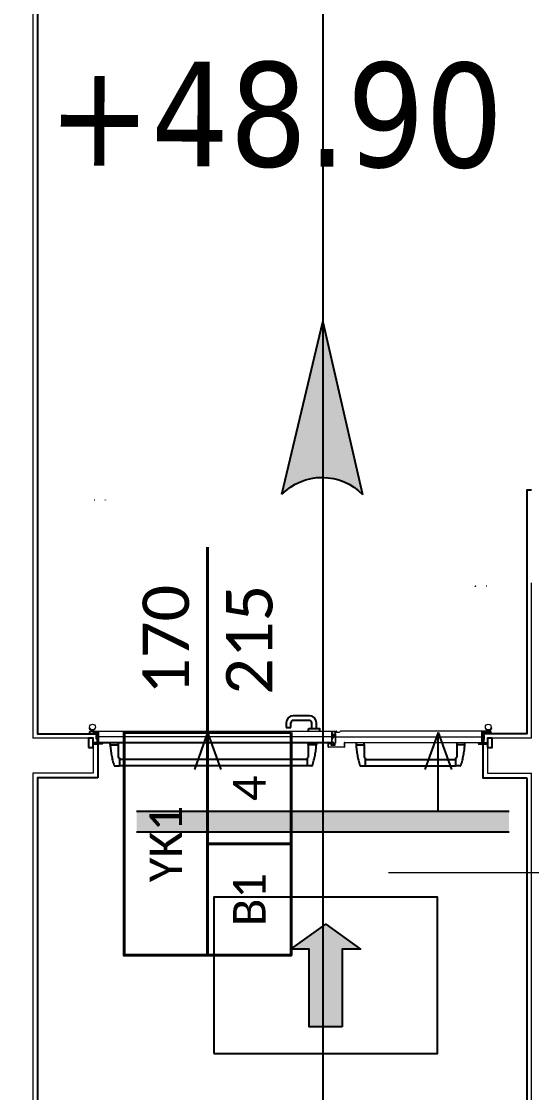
# Model space of a CAD drawing. Header units: metres. Extents: x -20317 to 2216, y -10281 to 3094.
# Drawn here: x -3688.4 to -3468.4, y -1925.6 to -1463.8 of the extents above; entities that cross this region are included whole.
import ezdxf
from ezdxf.enums import TextEntityAlignment as Align

# ---------------------------------------------------------------- set-up
doc = ezdxf.new("R2010")
doc.units = ezdxf.units.M
doc.header["$MEASUREMENT"] = 0
doc.linetypes.add('DOT', pattern=[6.35, 0, -6.35])
doc.linetypes.add('HIDDEN', pattern=[9.525, 6.35, -3.175])
doc.layers.get('0').update_dxf_attribs({"color": 30, "lineweight": 0})
for name, color, linetype in [('6', 242, 'Continuous'), ('AG-DOOR', 2, 'Continuous'), ('AG-DOOR-OPENING', 9, 'HIDDEN'), ('AG-HATCH', 9, 'Continuous'), ('AG-PLASTER', 73, 'Continuous'), ('V_KOT', 2, 'Continuous')]:
    doc.layers.add(name, color=color, linetype=linetype)
for name, color, linetype, lineweight in [('AG-DOOR-NOTATION-FIRE', 1, 'Continuous', 40), ('AG-Door_Aluminum', 60, 'Continuous', 13), ('AG-Insulation_Heat_Rockwool', 95, 'BATTING', 13), ('AG-Wall', 4, 'Continuous', 20), ('AI-040', 2, 'Continuous', 20)]:
    doc.layers.add(name, color=color, linetype=linetype, lineweight=lineweight)
doc.styles.add('CALIBRI LIGHT', font='calibril.ttf')
doc.linetypes.add('BATTING', pattern='A,0.00254,-2.54,[134,ltypeshp.shx,S=2.54,R=0,X=-2.54,Y=0],-5.08,[134,ltypeshp.shx,S=2.54,R=180,X=2.54,Y=0],-2.54', length=10.16254)

# ---------------------------------------------------------------- blocks, each defined once
blk = doc.blocks.new('$0$ok')
at = {"layer": '6'}
h = blk.add_hatch(color=256, dxfattribs=at)
edge = h.paths.add_edge_path()
edge.add_ellipse((1571515.97, 116941.68), major_axis=(-7.14, 7.19), ratio=1, start_angle=359.4528, end_angle=450.6895)
edge.add_line((1571508.87, 116934.46), (1571477.92, 116941.82))
edge.add_line((1571477.92, 116941.82), (1571508.9, 116948.94))
for p, q in [((1571477.92, 116941.82), (1571508.9, 116948.94)), ((1571508.87, 116934.46), (1571477.92, 116941.82))]:
    blk.add_line(p, q, dxfattribs=at)
at = {"layer": '6', "extrusion": (0, 0, -1)}
blk.add_ellipse((1571515.97, 116941.68), major_axis=(-7.14, 7.19), ratio=1, start_param=4.700354, end_param=6.292737, dxfattribs=at)
blk = doc.blocks.new('$0$KAPIYON')
at = {"layer": '6'}
blk.add_hatch(color=2, dxfattribs=at).paths.add_polyline_path([(1584376.13, 117133.58), (1584364.18, 117133.58), (1584364.18, 117115.13), (1584364.18, 117105.65), (1584357.61, 117105.65), (1584370.16, 117096.63), (1584382.7, 117105.65), (1584376.13, 117105.65), (1584376.13, 117115.13)])
at = {"layer": '6', "color": 4}
blk.add_lwpolyline([(1584330, 117143.19), (1584410.32, 117143.19), (1584410.32, 117087.02), (1584330, 117087.02), (1584330, 117143.19)], dxfattribs=at)
at = {"layer": '6', "color": 2}
blk.add_lwpolyline([(1584376.13, 117133.58), (1584364.18, 117133.58), (1584364.18, 117115.13), (1584364.18, 117105.65), (1584357.61, 117105.65), (1584370.16, 117096.63), (1584382.7, 117105.65), (1584376.13, 117105.65), (1584376.13, 117115.13)], close=True, dxfattribs=at)
blk = doc.blocks.new('$0$A$C07630900')
at = {"layer": '6', "xscale": 0.5, "yscale": 0.5, "zscale": 0.5, "rotation": 270}
blk.add_blockref('$0$KAPIYON', (-58543.51, 792191.76), dxfattribs=at)
blk = doc.blocks.new('$0$A$C2DA34C5B')
at = {"xscale": 24, "yscale": 24, "zscale": 24}
blk.add_blockref('$0$A$C07630900', (315.3, -160.4), dxfattribs=at)
blk = doc.blocks.new('$0$I')
at = {"layer": '6', "linetype": 'Continuous'}
blk.add_hatch(color=4, dxfattribs=at).paths.add_polyline_path([(208591.4, 128492.8), (208591.4, 128667.2), (205378.6, 128667.2), (205378.6, 128492.8)])
at = {"layer": '6', "color": 4}
for p, q in [((208591.4, 128667.2), (205378.6, 128667.2)), ((205378.6, 128492.8), (208591.4, 128492.8))]:
    blk.add_line(p, q, dxfattribs=at)
at = {"layer": '6'}
for p, q in [((205990.5, 128492.8), (205990.5, 127811.5)), ((207979.4, 128492.8), (207979.4, 127811.5)), ((205990.5, 127811.5), (205876.7, 128131.3)), ((205990.5, 127811.5), (206104.4, 128131.3)), ((207979.4, 127811.5), (207865.6, 128131.3)), ((207979.4, 127811.5), (208093.3, 128131.3))]:
    blk.add_line(p, q, dxfattribs=at)
blk = doc.blocks.new('$0$A$C797D3CE4')
at = {"layer": '6', "xscale": -0.4999999999999911, "yscale": 0.4999999999999911, "zscale": 0.4999999999999911, "rotation": 180}
blk.add_blockref('$0$I', (-103492.2, 64333.6), dxfattribs=at)
at = {"layer": '6', "ltscale": 250, "rotation": 270}
blk.add_blockref('$0$A$C2DA34C5B', (-11.9, 33.2), dxfattribs=at)
blk = doc.blocks.new('$0$A$C742A37F2')
at = {"layer": '6'}
blk.add_line((58.85, -0.7747), (58.85, -19.8211), dxfattribs=at)
at = {"layer": '6', "extrusion": (0, 0, -1), "xscale": -0.02399999999994179, "yscale": 0.02399999999994179, "zscale": -0.02399999999994179, "rotation": 90}
blk.add_blockref('$0$ok', (2747.7537, 37704.3718), dxfattribs=at)
at = {"layer": '6', "xscale": -0.000999999999985448, "yscale": 0.000999999999985448, "zscale": 0.000999999999985448}
blk.add_blockref('$0$A$C797D3CE4', (58.8503, -13.2962), dxfattribs=at)
blk = doc.blocks.new('conta')
at = {"layer": 'AG-Door_Aluminum', "ltscale": 10}
for p, q in [((-2649.88, 5344.46), (-2649.78, 5344.3)), ((-2649.87, 5345.53), (-2649.81, 5345.61)), ((-2649.78, 5344.3), (-2649.74, 5344.3)), ((-2649.72, 5345.4), (-2649.28, 5345.4)), ((-2649.25, 5345.41), (-2649.09, 5345.51)), ((-2648.97, 5344.05), (-2648.78, 5343.8)), ((-2648.87, 5344.09), (-2648.7, 5343.86)), ((-2648.83, 5344.87), (-2648.56, 5345.24)), ((-2648.77, 5345.12), (-2648.63, 5345.3)), ((-2648.71, 5343.79), (-2648.71, 5343.79)), ((-2648.56, 5345.31), (-2648.56, 5345.31))]:
    blk.add_line(p, q, dxfattribs=at)
for centre, radius, start, end in [((-2653.03, 5345), 3.19, 350.4674, 8.9372), ((-2649.87, 5344.47), 0.02, 170.4674, 213.7451), ((-2649.83, 5345.5), 0.05, 140.6345, 188.9372), ((-2649.74, 5345.58), 0.0696, 22.2428, 159.258), ((-2650.94, 5345.01), 1.24, 340.3382, 16.7772), ((-2649.74, 5344.58), 0.03, 160.3382, 273.2666), ((-2649.72, 5345.37), 0.03, 90, 196.7772), ((-2649.56, 5341.55), 3.01, 80.4362, 93.2666), ((-2649.28, 5345.45), 0.05, 270, 303.0062), ((-2649.22, 5344.14), 0.231, 353.9571, 81.9004), ((-2649.08, 5345.49), 0.03, 4.7972, 123.0062), ((-2649.06, 5344.54), 0.03, 260.4362, 338.7066), ((-2650.22, 5344.99), 1.27, 338.7066, 23.0418), ((-2648.89, 5344.11), 0.1, 173.9571, 217.2653), ((-2649.01, 5345.57), 0.05, 18.7951, 42.1429), ((-2651.17, 5344.83), 2.33, 7.5897, 18.7951), ((-2658.2, 5345.19), 9.36, 353.6857, 357.8537), ((-2648.79, 5344.15), 0.1, 173.6857, 217.2653), ((-2648.81, 5345.15), 0.05, 187.5897, 322.7347), ((-2648.79, 5344.84), 0.05, 142.7347, 180.2669), ((-2648.74, 5343.83), 0.05, 217.2653, 307.2653), ((-2648.74, 5343.83), 0.05, 307.2653, 37.2653), ((-2648.59, 5345.27), 0.05, 52.7347, 142.7347), ((-2648.59, 5345.27), 0.05, 322.7347, 52.7347)]:
    blk.add_arc(centre, radius, start, end, dxfattribs=at)
for points, knots in [([(-2649.74, 5344.31), (-2649.74, 5344.34), (-2649.7, 5344.52), (-2649.59, 5344.33), (-2649.34, 5344.36), (-2649.23, 5344.37), (-2649.18, 5344.37)], [0, 0, 0, 0, 0.1008757, 0.3841126, 0.5436166, 0.6906785, 0.6906785, 0.6906785, 0.6906785]), ([(-2648.98, 5345.6), (-2649, 5345.63), (-2649.09, 5345.71), (-2649.23, 5345.44), (-2649.32, 5345.74), (-2649.39, 5345.46), (-2649.51, 5345.75), (-2649.59, 5345.5), (-2649.65, 5345.57), (-2649.68, 5345.61)], [0.0086373, 0.0086373, 0.0086373, 0.0086373, 0.1097304, 0.3133405, 0.4430081, 0.5658764, 0.7165186, 0.8527974, 0.9648495, 0.9648495, 0.9648495, 0.9648495])]:
    blk.add_open_spline(points, degree=3, knots=knots, dxfattribs=at)
blk = doc.blocks.new('YANGIN KAC KAPI')
at = {"layer": 'AG-HATCH', "lineweight": 5, "ltscale": 2}
h = blk.add_hatch(color=256, dxfattribs=at)
h.dxf.hatch_style = 1
h.paths.add_polyline_path([(-1.6435, -0.0225), (-1.6455, -0.0225), (-1.6455, -0.0085), (-1.6435, -0.0085)])
h = blk.add_hatch(color=256, dxfattribs=at)
h.dxf.hatch_style = 1
h.paths.add_polyline_path([(0.0235, -0.0225), (0.0255, -0.0225), (0.0255, -0.0085), (0.0235, -0.0085)])
at = {"layer": 'AG-DOOR', "color": 4, "lineweight": -2, "ltscale": 10}
for p, q in [((-0.828, 0.0472), (-0.828, 0.0272)), ((-0.808, 0.0272), (-0.808, 0.0472)), ((-0.728, 0.0772), (-0.798, 0.0772)), ((-0.728, 0.0572), (-0.798, 0.0572)), ((-0.718, 0.0212), (-0.718, 0.0472)), ((-0.698, 0.0212), (-0.698, 0.0472)), ((-0.828, 0.0272), (-0.808, 0.0272)), ((-0.733, 0.0187), (-0.733, 0.0112)), ((-0.6855, 0.0212), (-0.7305, 0.0212)), ((-0.683, 0.0112), (-0.683, 0.0187))]:
    blk.add_line(p, q, dxfattribs=at)
at = {"layer": 'AG-DOOR', "color": 9, "linetype": 'HIDDEN', "ltscale": 100}
for p, q in [((-1.5872, -0.0463), (-1.5872, -0.0388)), ((-1.5872, -0.0463), (-1.5872, -0.0388)), ((-1.5872, -0.0463), (-1.5872, -0.0388)), ((-1.5522, -0.0388), (-1.5522, -0.0463)), ((-0.733, -0.0463), (-0.733, -0.0388)), ((-0.733, -0.0463), (-0.733, -0.0388)), ((-0.733, -0.0463), (-0.733, -0.0388)), ((-0.698, -0.0388), (-0.698, -0.0463)), ((-0.527, -0.0388), (-0.527, -0.0463)), ((-0.492, -0.0463), (-0.492, -0.0388)), ((-0.492, -0.0463), (-0.492, -0.0388)), ((-0.492, -0.0463), (-0.492, -0.0388)), ((-0.0928, -0.0388), (-0.0928, -0.0463)), ((-0.0578, -0.0463), (-0.0578, -0.0388)), ((-0.0578, -0.0463), (-0.0578, -0.0388)), ((-0.0578, -0.0463), (-0.0578, -0.0388)), ((-1.5847, -0.0488), (-1.5547, -0.0488)), ((-1.5522, -0.0463), (-1.5522, -0.1013)), ((-0.733, -0.0463), (-0.733, -0.1013)), ((-0.7005, -0.0488), (-0.7305, -0.0488)), ((-0.5245, -0.0488), (-0.4945, -0.0488)), ((-0.492, -0.0463), (-0.492, -0.1013)), ((-0.0928, -0.0463), (-0.0928, -0.1013)), ((-0.0603, -0.0488), (-0.0903, -0.0488)), ((-1.5472, -0.1038), (-1.5497, -0.1038)), ((-1.5472, -0.1038), (-1.5472, -0.1388)), ((-0.738, -0.1113), (-1.5472, -0.1113)), ((-0.738, -0.1038), (-0.738, -0.1388)), ((-0.738, -0.1038), (-0.7355, -0.1038)), ((-0.487, -0.1038), (-0.4895, -0.1038)), ((-0.487, -0.1038), (-0.487, -0.1388)), ((-0.487, -0.1113), (-0.0978, -0.1113)), ((-0.0978, -0.1038), (-0.0978, -0.1388)), ((-0.0978, -0.1038), (-0.0953, -0.1038)), ((-1.5679, -0.1388), (-1.5472, -0.1388)), ((-0.738, -0.1388), (-1.5472, -0.1388)), ((-0.7173, -0.1388), (-0.738, -0.1388)), ((-0.5077, -0.1388), (-0.487, -0.1388)), ((-0.487, -0.1388), (-0.0978, -0.1388)), ((-0.0771, -0.1388), (-0.0978, -0.1388))]:
    blk.add_line(p, q, dxfattribs=at)
at = {"layer": 'AG-DOOR', "color": 9, "ltscale": 10}
for p, q in [((-0.627, -0.001), (-0.63, -0.001)), ((-0.63, -0.0203), (-0.627, -0.0203)), ((-0.627, -0.016), (-0.627, -0.001)), ((-0.627, -0.0035), (-0.617, -0.0035)), ((-0.627, -0.0055), (-0.617, -0.0055)), ((-0.617, -0.0095), (-0.627, -0.016)), ((-0.627, -0.0203), (-0.627, -0.016))]:
    blk.add_line(p, q, dxfattribs=at)
at = {"layer": 'AG-DOOR', "color": 4, "lineweight": -2, "ltscale": 10}
for centre, radius, start, end in [((-0.798, 0.0472), 0.03, 90, 180), ((-0.798, 0.0472), 0.01, 90, 180), ((-0.728, 0.0472), 0.03, 0, 90), ((-0.728, 0.0472), 0.01, 0, 90), ((-0.7305, 0.0187), 0.0025, 90, 180), ((-0.6855, 0.0187), 0.0025, 0, 90)]:
    blk.add_arc(centre, radius, start, end, dxfattribs=at)
at = {"layer": 'AG-DOOR', "color": 9, "linetype": 'HIDDEN', "ltscale": 100}
for centre, radius, start, end in [((-1.2116, -0.0232), 0.3763, 183.5277, 197.6198), ((-1.5847, -0.0463), 0.0025, 180, 270), ((-1.5547, -0.0463), 0.0025, 270, 0), ((-0.7305, -0.0463), 0.0025, 180, 270), ((-0.7305, -0.0463), 0.0025, 180, 270), ((-0.7305, -0.0463), 0.0025, 180, 270), ((-1.0736, -0.0232), 0.3763, 342.3802, 356.4723), ((-0.7005, -0.0463), 0.0025, 270, 0), ((-0.1514, -0.0232), 0.3763, 183.5277, 197.6198), ((-0.5245, -0.0463), 0.0025, 180, 270), ((-0.4945, -0.0463), 0.0025, 270, 0), ((-0.4945, -0.0463), 0.0025, 270, 0), ((-0.4945, -0.0463), 0.0025, 270, 0), ((-0.0903, -0.0463), 0.0025, 180, 270), ((-0.4334, -0.0232), 0.3763, 342.3802, 356.4723), ((-0.0603, -0.0463), 0.0025, 270, 0), ((-1.5679, -0.1363), 0.0025, 197.6198, 270), ((-1.5497, -0.1013), 0.0025, 180, 270), ((-0.7355, -0.1013), 0.0025, 270, 0), ((-0.7173, -0.1363), 0.0025, 270, 342.3802), ((-0.5077, -0.1363), 0.0025, 197.6198, 270), ((-0.4895, -0.1013), 0.0025, 180, 270), ((-0.0953, -0.1013), 0.0025, 270, 0), ((-0.0771, -0.1363), 0.0025, 270, 342.3802)]:
    blk.add_arc(centre, radius, start, end, dxfattribs=at)
at = {"layer": 'AG-DOOR-OPENING', "color": 9, "linetype": 'DOT'}
for points in [[(-1.657, 0.0112), (-1.657, 1.0072, -0.414214), (-1.656, 1.0082), (-1.608, 1.0082, -0.414214), (-1.607, 1.0072), (-1.607, 0.0112)], [(0.037, 0.0112), (0.037, 0.6352, 0.414214), (0.036, 0.6362), (-0.012, 0.6362, 0.414214), (-0.013, 0.6352), (-0.013, 0.0112)]]:
    blk.add_lwpolyline(points, format="xyb", dxfattribs=at)
for centre, radius, start, end in [((-1.6505, -0.0343), 1.0415, 2.4474, 90.355), ((0.0275, -0.0023), 0.6376, 89.1449, 178.8679)]:
    blk.add_arc(centre, radius, start, end, dxfattribs=at)
at = {"layer": 'AG-Door_Aluminum', "color": 9, "ltscale": 10}
for p, q in [((-1.6755, 0.0251), (-1.679, 0.024)), ((-1.6713, 0.0143), (-1.6705, 0.0108)), ((-1.6705, 0.0108), (-1.6676, 0.0114)), ((-1.6676, 0.0114), (-1.6686, 0.0162)), ((-1.6676, 0.01), (-1.6676, 0.0167)), ((-1.6646, 0.01), (-1.6646, 0.0161)), ((-1.6547, 0.0195), (-1.6595, 0.0149)), ((-1.642, 0.008), (-1.6568, 0.008)), ((-1.642, 0.005), (-1.6431, 0.005)), ((-1.64, -0.0085), (-1.64, 0.003)), ((0.02, -0.0085), (0.02, 0.003)), ((0.022, 0.008), (0.0368, 0.008)), ((0.022, 0.005), (0.0231, 0.005)), ((0.0347, 0.0195), (0.0395, 0.0149)), ((0.0446, 0.01), (0.0446, 0.0161)), ((0.0476, 0.01), (0.0476, 0.0167)), ((0.0476, 0.0114), (0.0486, 0.0162)), ((0.0505, 0.0108), (0.0476, 0.0114)), ((0.0513, 0.0143), (0.0505, 0.0108)), ((0.0555, 0.0251), (0.059, 0.024)), ((-1.64, -0.0174), (-1.64, -0.0085)), ((-1.637, -0.0174), (-1.64, -0.0174)), ((0.017, -0.0174), (0.02, -0.0174)), ((0.02, -0.0174), (0.02, -0.0085))]:
    blk.add_line(p, q, dxfattribs=at)
at = {"layer": 'AG-Door_Aluminum', "ltscale": 0.3}
for p, q in [((-1.657, 0.0092), (-1.657, 0.0102)), ((-1.656, 0.0112), (-0.6109, 0.0112)), ((-1.656, 0.0102), (-0.611, 0.0102)), ((-1.656, 0.0102), (-1.656, 0.0092)), ((-1.656, 0.0092), (-1.637, 0.0092)), ((-1.656, 0.0082), (-1.639, 0.0082)), ((-1.655, 0.0092), (-1.655, 0.0102)), ((-1.639, 0.0092), (-1.639, 0.0082)), ((-1.637, -0.0085), (-1.637, 0.0092)), ((-1.636, -0.0085), (-1.636, 0.0092)), ((-0.631, -0.0085), (-0.631, 0.0092)), ((-0.63, -0.0085), (-0.63, 0.0092)), ((-0.611, 0.0092), (-0.63, 0.0092)), ((-0.628, 0.0092), (-0.628, 0.0082)), ((-0.611, 0.0082), (-0.628, 0.0082)), ((-0.6186, 0.006), (-0.6186, -0.0005)), ((-0.6176, 0.007), (-0.5982, 0.007)), ((-0.6171, 0.006), (-0.5977, 0.006)), ((-0.612, 0.0092), (-0.612, 0.0102)), ((-0.611, 0.0102), (-0.611, 0.0092)), ((-0.61, 0.0092), (-0.61, 0.0102)), ((-0.5982, 0.007), (-0.5945, 0.0112)), ((-0.5977, 0.006), (-0.5941, 0.0102)), ((0.036, 0.0112), (-0.5945, 0.0112)), ((0.036, 0.0102), (-0.5941, 0.0102)), ((0.016, -0.0085), (0.016, 0.0092)), ((0.017, -0.0085), (0.017, 0.0092)), ((0.036, 0.0092), (0.017, 0.0092)), ((0.019, 0.0092), (0.019, 0.0082)), ((0.036, 0.0082), (0.019, 0.0082)), ((0.035, 0.0092), (0.035, 0.0102)), ((0.036, 0.0102), (0.036, 0.0092)), ((0.037, 0.0092), (0.037, 0.0102)), ((-1.637, -0.0378), (-1.637, -0.0085)), ((-1.636, -0.0378), (-1.636, -0.0085)), ((-0.631, -0.0378), (-1.636, -0.0378)), ((-1.636, -0.0388), (-0.631, -0.0388)), ((-0.6468, -0.0576), (-0.6468, -0.0421)), ((-0.6458, -0.0411), (-0.6335, -0.0411)), ((-0.6458, -0.0571), (-0.6458, -0.0426)), ((-0.6453, -0.0421), (-0.6341, -0.0421)), ((-0.6336, -0.0427), (-0.6348, -0.0489)), ((-0.631, -0.0378), (-0.631, -0.0085)), ((-0.63, -0.0378), (-0.63, -0.0085)), ((-0.6176, -0.0491), (-0.6176, -0.0416)), ((-0.5783, -0.0388), (-0.5783, -0.0571)), ((-0.5773, -0.0378), (0.016, -0.0378)), ((-0.5773, -0.0393), (-0.5773, -0.0576)), ((0.016, -0.0388), (-0.5768, -0.0388)), ((0.016, -0.0378), (0.016, -0.0085)), ((0.017, -0.0378), (0.017, -0.0085)), ((-0.5783, -0.0586), (-0.6458, -0.0586)), ((-0.5788, -0.0576), (-0.6453, -0.0576)), ((-0.6338, -0.0501), (-0.6186, -0.0501))]:
    blk.add_line(p, q, dxfattribs=at)
at = {"layer": 'AG-Door_Aluminum', "color": 4, "ltscale": 0.3}
for p, q in [((-1.6448, 0.0044), (-1.6448, -0.0057)), ((0.0248, 0.0044), (0.0248, -0.0057)), ((-1.6453, -0.0384), (-1.6567, -0.0384)), ((-1.6473, -0.0085), (-1.6473, -0.0082)), ((-1.6473, -0.0228), (-1.6473, -0.0085)), ((-1.6448, -0.0253), (-1.6448, -0.0379)), ((0.0248, -0.0253), (0.0248, -0.0379)), ((0.0253, -0.0384), (0.0367, -0.0384)), ((0.0273, -0.0085), (0.0273, -0.0082)), ((0.0273, -0.0228), (0.0273, -0.0085))]:
    blk.add_line(p, q, dxfattribs=at)
for points in [[(-1.6742, 0.0074), (-1.6742, 0), (-1.676, 0), (-1.676, 0.0074, -0.414214), (-1.6734, 0.01), (-1.6624, 0.01, -0.414214), (-1.66, 0.0076, 0.414214), (-1.6594, 0.007), (-1.6456, 0.007)], [(-1.6456, 0.0052), (-1.6594, 0.0052, -0.414214), (-1.6618, 0.0076, 0.414214), (-1.6624, 0.0082), (-1.6734, 0.0082, 0.414214), (-1.6742, 0.0074)], [(-1.643, 0.0044), (-1.643, -0.006, -0.414214), (-1.645, -0.008, 0.414214), (-1.6455, -0.0085), (-1.6455, -0.0225, 0.414214), (-1.645, -0.023, -0.414214), (-1.643, -0.025), (-1.643, -0.0379, -0.414214), (-1.6453, -0.0402), (-1.6567, -0.0402, 1), (-1.6567, -0.0432), (-1.6218, -0.0432)], [(0.023, 0.0044), (0.023, -0.006, 0.414214), (0.025, -0.008, -0.414214), (0.0255, -0.0085), (0.0255, -0.0225, -0.414214), (0.025, -0.023, 0.414214), (0.023, -0.025), (0.023, -0.0379, 0.414214), (0.0253, -0.0402), (0.0367, -0.0402, -1), (0.0367, -0.0432), (0.0018, -0.0432)], [(0.0542, 0.0074), (0.0542, 0), (0.056, 0), (0.056, 0.0074, 0.414214), (0.0534, 0.01), (0.0424, 0.01, 0.414214), (0.04, 0.0076, -0.414214), (0.0394, 0.007), (0.0256, 0.007)], [(0.0256, 0.0052), (0.0394, 0.0052, 0.414214), (0.0418, 0.0076, -0.414214), (0.0424, 0.0082), (0.0534, 0.0082, -0.414214), (0.0542, 0.0074)], [(-1.631, -0.0432), (-1.631, -0.0414), (-1.6218, -0.0414, -1), (-1.6218, -0.045), (-1.6567, -0.045)], [(0.011, -0.0432), (0.011, -0.0414), (0.0018, -0.0414, 1), (0.0018, -0.045), (0.0367, -0.045)]]:
    blk.add_lwpolyline(points, format="xyb", dxfattribs=at)
at = {"layer": 'AG-Door_Aluminum', "ltscale": 0.3}
for points in [[(-0.6176, 0.0055), (-0.6176, 0, 0.414214), (-0.6171, -0.0005), (-0.6168, -0.0005, -0.414214), (-0.6158, -0.0015), (-0.6158, -0.0401, -0.414214), (-0.6168, -0.0411), (-0.6171, -0.0411)], [(-0.6176, -0.0015), (-0.6173, -0.0015, -0.414214), (-0.6168, -0.002), (-0.6168, -0.0396, -0.414214), (-0.6173, -0.0401), (-0.6176, -0.0401, 0.414214), (-0.6186, -0.0411), (-0.6186, -0.0486, -0.414214), (-0.6191, -0.0491), (-0.6332, -0.0491, -0.469603), (-0.6337, -0.0485), (-0.6325, -0.0422)]]:
    blk.add_lwpolyline(points, format="xyb", dxfattribs=at)
at = {"layer": 'AG-Door_Aluminum', "color": 9, "ltscale": 10}
for centre in [(-1.6634, 0.0286), (0.0434, 0.0286)]:
    blk.add_circle(centre, 0.0126, dxfattribs=at)
for centre, radius, start, end in [((-1.6634, 0.0286), 0.0163, 196.3458, 241.2012), ((-1.6715, 0.0156), 0.00297, 12.1292, 36.6827), ((-1.6568, 0.012), 0.007, 144.8285, 196.6008), ((-1.6568, 0.012), 0.004, 133.501, 269.7288), ((-1.642, 0.003), 0.005, 0, 89.9977), ((-1.642, 0.003), 0.002, 0, 90), ((0.022, 0.003), 0.005, 90.0023, 180), ((0.022, 0.003), 0.002, 90, 180), ((0.0368, 0.012), 0.004, 270.2712, 46.499), ((0.0368, 0.012), 0.007, 343.3992, 35.1715), ((0.0515, 0.0156), 0.00297, 143.3173, 167.8708), ((0.0434, 0.0286), 0.0163, 298.7988, 343.6542)]:
    blk.add_arc(centre, radius, start, end, dxfattribs=at)
at = {"layer": 'AG-Door_Aluminum', "ltscale": 0.3}
for centre, radius, start, end in [((-1.656, 0.0102), 0.001, 90, 180), ((-1.656, 0.0092), 0.001, 180, 270), ((-1.637, 0.0092), 0.001, 0, 90), ((-0.63, 0.0092), 0.001, 90, 180), ((-0.6176, 0.006), 0.001, 90, 180), ((-0.6171, 0.0055), 0.0005, 90, 180), ((-0.611, 0.0102), 0.001, 0, 90), ((-0.611, 0.0092), 0.001, 270, 0), ((0.017, 0.0092), 0.001, 90, 180), ((0.036, 0.0102), 0.001, 0, 90), ((0.036, 0.0092), 0.001, 270, 0), ((-1.636, -0.0378), 0.001, 180, 270), ((-0.6458, -0.0421), 0.001, 90, 180), ((-0.6453, -0.0426), 0.0005, 90, 180), ((-0.6341, -0.0426), 0.0005, 348.932, 90), ((-0.6335, -0.0421), 0.001, 349.3803, 90), ((-0.631, -0.0378), 0.001, 270, 0), ((-0.6176, -0.0005), 0.001, 180, 270), ((-0.6171, -0.0416), 0.0005, 90, 180), ((-0.5773, -0.0388), 0.001, 90.0003, 180), ((-0.5768, -0.0393), 0.0005, 90, 180), ((0.016, -0.0378), 0.001, 270, 0), ((-0.6458, -0.0576), 0.001, 180, 270), ((-0.6453, -0.0571), 0.0005, 180, 270), ((-0.6338, -0.0491), 0.001, 168.932, 270), ((-0.6186, -0.0491), 0.001, 270, 0), ((-0.5788, -0.0571), 0.0005, 270, 0), ((-0.5783, -0.0576), 0.001, 270, 0)]:
    blk.add_arc(centre, radius, start, end, dxfattribs=at)
at = {"layer": 'AG-Door_Aluminum', "color": 4, "ltscale": 0.3}
for centre, radius, start, end in [((-1.6456, 0.0044), 0.0026, 0, 90), ((-1.6456, 0.0044), 0.0008, 0, 90), ((0.0256, 0.0044), 0.0026, 90, 180), ((0.0256, 0.0044), 0.0008, 90, 180), ((-1.6567, -0.0417), 0.0033, 90, 270), ((-1.6453, -0.0082), 0.002, 90, 180), ((-1.6453, -0.0228), 0.002, 180, 270), ((-1.6453, -0.0057), 0.0005, 270, 0), ((-1.6453, -0.0253), 0.0005, 0, 90), ((-1.6453, -0.0379), 0.0005, 270, 0), ((0.0253, -0.0057), 0.0005, 180, 270), ((0.0253, -0.0253), 0.0005, 90, 180), ((0.0253, -0.0379), 0.0005, 180, 270), ((0.0253, -0.0082), 0.002, 0, 90), ((0.0253, -0.0228), 0.002, 270, 0), ((0.0367, -0.0417), 0.0033, 270, 90)]:
    blk.add_arc(centre, radius, start, end, dxfattribs=at)
at = {"layer": 'AG-HATCH', "color": 9, "linetype": 'Continuous'}
for p, q in [((-1.6565, -0.0427), (-1.6565, -0.0422)), ((-1.6514, -0.0419), (-1.6504, -0.0403)), ((-1.651, -0.0432), (-1.6378, -0.0432)), ((-1.6503, -0.0413), (-1.6498, -0.0407)), ((-1.6501, -0.0416), (-1.6484, -0.0416)), ((-1.6476, -0.0412), (-1.6471, -0.0403)), ((-1.6469, -0.0413), (-1.6466, -0.0407)), ((-1.6467, -0.0416), (-1.6451, -0.0416)), ((-1.643, -0.0395), (-1.643, -0.0353)), ((-1.642, -0.0352), (-1.6405, -0.0403)), ((0.031, -0.0432), (0.0178, -0.0432)), ((0.022, -0.0352), (0.0205, -0.0403)), ((0.023, -0.0395), (0.023, -0.0353)), ((0.0267, -0.0416), (0.0251, -0.0416)), ((0.0269, -0.0413), (0.0266, -0.0407)), ((0.0276, -0.0412), (0.0271, -0.0403)), ((0.0301, -0.0416), (0.0284, -0.0416)), ((0.0303, -0.0413), (0.0298, -0.0407)), ((0.0314, -0.0419), (0.0304, -0.0403)), ((0.0315, -0.0427), (0.0315, -0.0422))]:
    blk.add_line(p, q, dxfattribs=at)
at = {"layer": 'AG-HATCH', "ltscale": 2.5}
for points in [[(-1.68, -0.06), (-1.66, -0.06), (-1.66, -0.02), (-1.68, -0.02), (-1.68, -0.06)], [(0.04, -0.06), (0.06, -0.06), (0.06, -0.02), (0.04, -0.02), (0.04, -0.06)]]:
    blk.add_lwpolyline(points, dxfattribs=at)
at = {"layer": 'AG-HATCH', "lineweight": 5, "ltscale": 2}
for points in [[(-1.6455, -0.0225), (-1.6435, -0.0225), (-1.6435, -0.0085), (-1.6455, -0.0085), (-1.6455, -0.0225)], [(0.0255, -0.0225), (0.0235, -0.0225), (0.0235, -0.0085), (0.0255, -0.0085), (0.0255, -0.0225)]]:
    blk.add_lwpolyline(points, dxfattribs=at)
at = {"layer": 'AG-HATCH', "color": 9, "linetype": 'Continuous'}
for centre, radius, start, end in [((-1.6461, -0.1754), 0.1336, 92.2975, 94.4863), ((-1.6514, -0.0182), 0.0251, 258.2003, 270.9174), ((-1.6501, -0.0405), 0.000316, 324.9586, 145.0152), ((-1.6501, -0.0414), 0.000211, 145.0123, 270), ((-1.6484, -0.0406), 0.00105, 270.0106, 324.9923), ((-1.6468, -0.0405), 0.000316, 331.169, 157.4401), ((-1.6467, -0.0414), 0.000211, 151.2102, 270), ((-1.6451, -0.0395), 0.00211, 270, 0), ((-1.6425, -0.0353), 0.000526, 15.5884, 180), ((-1.6391, -0.0399), 0.00147, 195.5887, 270), ((-1.6386, -0.0169), 0.0245, 268.7806, 294.546), ((-1.6425, -0.0108), 0.0327, 278.2922, 296.0474), ((-1.6283, -0.0397), 0.000526, 285.3148, 104.5082), ((0.0083, -0.0397), 0.000526, 75.4918, 254.6852), ((0.0225, -0.0108), 0.0327, 243.9526, 261.7078), ((0.0186, -0.0169), 0.0245, 245.454, 271.2194), ((0.0191, -0.0399), 0.00147, 270, 344.4113), ((0.0225, -0.0353), 0.000526, 0, 164.4116), ((0.0251, -0.0395), 0.00211, 180, 270), ((0.0268, -0.0405), 0.000316, 22.5599, 208.831), ((0.0267, -0.0414), 0.000211, 270, 28.7898), ((0.0284, -0.0406), 0.00105, 215.0077, 269.9894), ((0.0301, -0.0405), 0.000316, 34.9848, 215.0414), ((0.0301, -0.0414), 0.000211, 270, 34.9877), ((0.031, -0.0427), 0.000526, 270, 0), ((0.031, -0.0422), 0.000526, 0, 35.0077)]:
    blk.add_arc(centre, radius, start, end, dxfattribs=at)
at = {"layer": 'AG-Insulation_Heat_Rockwool', "ltscale": 0.45}
for p, q in [((-0.631, -0.0138), (-1.636, -0.0138)), ((-0.6158, -0.0138), (0.016, -0.0138))]:
    blk.add_line(p, q, dxfattribs=at)
at = {"layer": 'AG-DOOR', "xscale": -0.01, "yscale": 0.01, "zscale": 0.01, "rotation": 270}
blk.add_blockref('conta', (-54.0784, 26.4499), dxfattribs=at)
blk = doc.blocks.new('*U118')
blk.add_lwpolyline([(1000, -450), (2200, -450), (2200, 450), (1000, 450)], close=True)
for points in [[(2200, 0), (0, 0)], [(1600, -450), (1600, 0)]]:
    blk.add_lwpolyline(points)
at = {"style": 'CALIBRI LIGHT'}
for tag, height, p in [('GENİŞLİK', 250, (500, 225)), ('KAPIKODU', 175, (1600, 225)), ('YÜKSEKLİK', 250, (500, -225)), ('KATTAKI.SAYISI', 175, (1300, -225)), ('BULUNDUGU.KAT', 175, (1900, -225))]:
    blk.add_attdef(tag, text='', height=height, dxfattribs=at).set_placement(p, align=Align.MIDDLE_CENTER)

msp = doc.modelspace()

# ---------------------------------------------------------------- linework, layer by layer
at = {"layer": 'AG-PLASTER'}
msp.add_line((-3655.44, -1770.88), (-3655.44, -1789.88), dxfattribs=at)
for points in [[(-3655.44, -745.88), (-3655.44, -762.88), (-3681.44, -762.88), (-3681.44, -1770.88), (-3655.44, -1770.88)], [(-3468.44, -1665.88), (-3470.44, -1665.88), (-3470.44, -1770.88), (-3489.44, -1770.88), (-3489.44, -1789.88), (-3470.44, -1789.88)], [(-3655.44, -1789.88), (-3681.44, -1789.88), (-3681.44, -2056.88), (-3655.44, -2056.88), (-3655.44, -2075.88), (-4269.44, -2075.88), (-4269.44, -2150.88)], [(-3470.44, -1789.88), (-3470.44, -2056.88)]]:
    msp.add_lwpolyline(points, dxfattribs=at)
at = {"layer": 'AG-Wall'}
for p, q in [((-3683.44, -760.88), (-3683.44, -1772.88)), ((-3657.44, -1772.88), (-3683.44, -1772.88)), ((-3657.44, -1772.88), (-3657.44, -1787.88)), ((-3683.44, -1787.88), (-3683.44, -2058.88)), ((-3657.44, -1787.88), (-3683.44, -1787.88))]:
    msp.add_line(p, q, dxfattribs=at)
for points in [[(-3468.44, -1772.88), (-3468.44, -1705.88)], [(-3468.44, -1772.88), (-3487.44, -1772.88), (-3487.44, -1787.88), (-3468.44, -1787.88)], [(-3468.44, -2058.88), (-3468.44, -1787.88)]]:
    msp.add_lwpolyline(points, dxfattribs=at)
at = {"layer": 'AI-040', "color": 2, "linetype": 'Continuous', "lineweight": 20}
msp.add_lwpolyline([(-3421.19, -1830.83), (-3530.1, -1830.83)], dxfattribs=at)

# ---------------------------------------------------------------- block references
at = {"layer": '6', "xscale": 100, "yscale": 100, "zscale": 100}
msp.add_blockref('$0$A$C742A37F2', (-9443.44, -483.57), dxfattribs=at)
at = {"layer": 'AG-DOOR', "xscale": 100, "yscale": 100, "zscale": 100}
msp.add_blockref('YANGIN KAC KAPI', (-3491.44, -1770.88), dxfattribs=at)
at = {"layer": 'AG-DOOR-NOTATION-FIRE', "ltscale": 0.3}
ref = msp.add_blockref('*U118', (-3608.16, -1690.41), dxfattribs=dict(at, xscale=-0.08000000000000002, yscale=0.08000000000000002, zscale=0.08000000000000002, rotation=90))
ref.add_attrib('BULUNDUGU.KAT', 'B1', dxfattribs={"layer": '0', "height": 14, "rotation": 90, "style": 'CALIBRI LIGHT'}).set_placement((-3590.16, -1842.41), align=Align.MIDDLE_CENTER)
ref.add_attrib('KATTAKI.SAYISI', '4', dxfattribs={"layer": '0', "height": 14, "rotation": 90, "style": 'CALIBRI LIGHT'}).set_placement((-3590.16, -1794.41), align=Align.MIDDLE_CENTER)
ref.add_attrib('KAPIKODU', 'YK1', dxfattribs={"layer": '0', "height": 14, "rotation": 90, "style": 'CALIBRI LIGHT'}).set_placement((-3626.16, -1818.41), align=Align.MIDDLE_CENTER)
ref.add_attrib('YÜKSEKLİK', '215', dxfattribs={"layer": '0', "height": 20, "rotation": 90, "style": 'CALIBRI LIGHT'}).set_placement((-3590.16, -1730.41), align=Align.MIDDLE_CENTER)
ref.add_attrib('GENİŞLİK', '170', dxfattribs={"layer": '0', "height": 20, "rotation": 90, "style": 'CALIBRI LIGHT'}).set_placement((-3626.16, -1730.41), align=Align.MIDDLE_CENTER)

# ---------------------------------------------------------------- texts
at = {"layer": 'V_KOT', "insert": (-3480.68, -1527.62, -0.02), "char_height": 45, "width": 184.417, "attachment_point": 9, "rotation": 359.7777}
msp.add_mtext('\\pt45;{\\fTahoma|b0|i0|c162|p34;+48.90}', dxfattribs=at)

doc.saveas('drawing.dxf')
